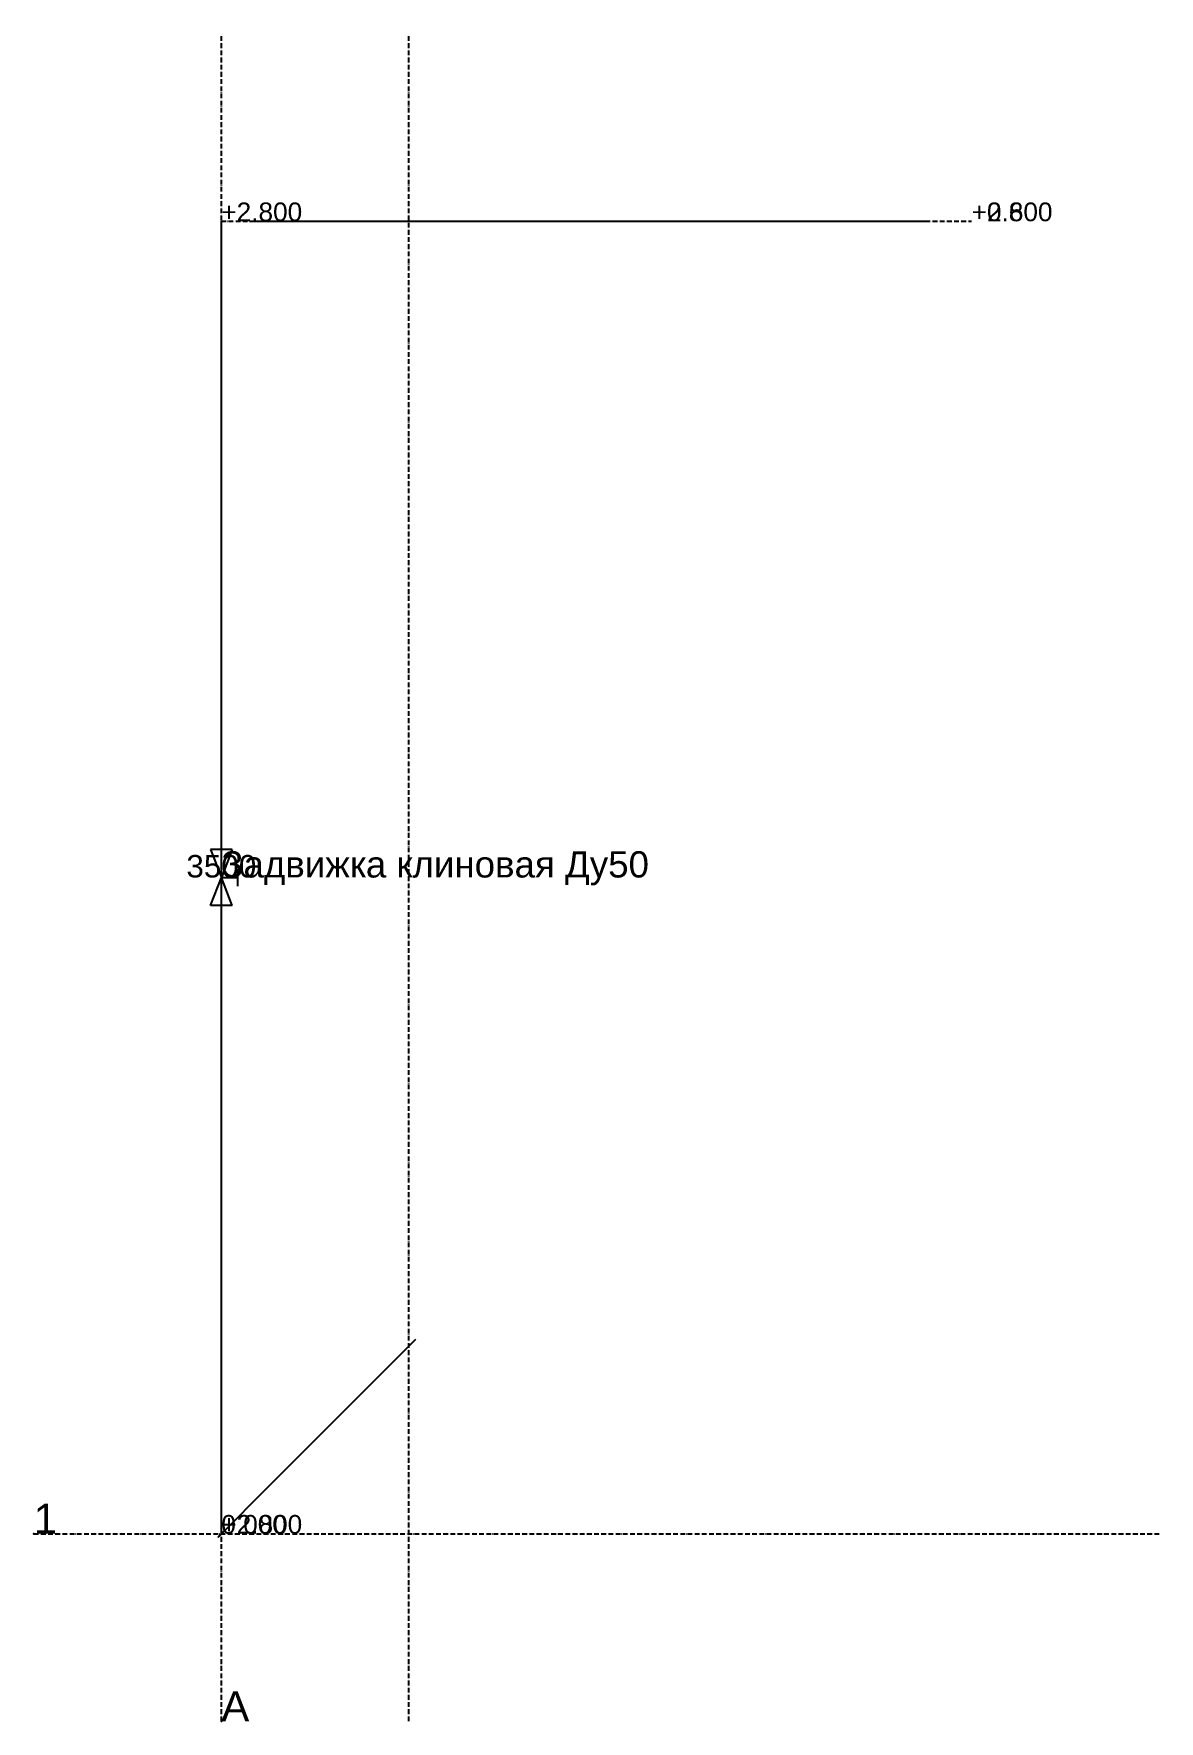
# Model space of a CAD drawing. Extents: x -500 to 2500, y -500 to 4000.
import ezdxf
from ezdxf.enums import TextEntityAlignment as Align

# ---------------------------------------------------------------- set-up
doc = ezdxf.new("R2010")
doc.units = 0
doc.linetypes.add('DASHDOT', pattern=[19.05, 12.7, -3.175, 0, -3.175])
for name, color, linetype in [('АКСО_3D_АРМАТУРА', 1, 'CONTINUOUS'), ('АКСО_АРМАТУРА', 3, 'CONTINUOUS'), ('АКСО_В1', 5, 'CONTINUOUS'), ('АКСО_ВСПОМОГАТЕЛЬНЫЕ', 4, 'DASHDOT'), ('АКСО_ВЫНОСКИ', 7, 'CONTINUOUS'), ('АКСО_ВЫНОСКИ_ТЕКСТ', 4, 'CONTINUOUS'), ('АКСО_ОСИ', 8, 'DASHDOT'), ('АКСО_ОСИ_ТЕКСТ', 7, 'CONTINUOUS'), ('АКСО_ОСИ_ТРАССЫ', 4, 'DASHDOT'), ('АКСО_ОТМЕТКИ', 2, 'CONTINUOUS'), ('АКСО_РАЗМЕРЫ', 3, 'CONTINUOUS'), ('АКСО_РАЗМЕРЫ_ТЕКСТ', 7, 'CONTINUOUS')]:
    doc.layers.add(name, color=color, linetype=linetype)
doc.styles.get("Standard").update_dxf_attribs({"font": 'arial.ttf'})

# ---------------------------------------------------------------- blocks, each defined once
blk = doc.blocks.new('CALLOUT_SHELF_1')
at = {"layer": 'АКСО_ВЫНОСКИ'}
for p, q in [((0, 0), (173.2, 180)), ((173.2, 180), (733.2, 180))]:
    blk.add_line(p, q, dxfattribs=at)
blk.add_circle((0, 0), 12, dxfattribs=at)
at = {"layer": 'АКСО_ВЫНОСКИ_ТЕКСТ'}
for s, p in [('Ø50x3.5 Сталь 20', (183.2, 195)), ('В1', (183.2, 125))]:
    blk.add_text(s, height=45, dxfattribs=at).set_placement(p)

msp = doc.modelspace()

# ---------------------------------------------------------------- linework, layer by layer
at = {"layer": 'АКСО_3D_АРМАТУРА'}
for p, q in [((28.5, 1825, 2800), (-28.5, 1825, 2800)), ((-28.5, 1825, 2800), (0, 1750, 2800)), ((28.5, 1825, 2800), (0, 1750, 2800)), ((44.175, 1727.2, 2800), (44.175, 1772.8, 2800)), ((-28.5, 1675, 2800), (0, 1750, 2800)), ((28.5, 1675, 2800), (0, 1750, 2800)), ((0, 1750, 2800), (44.175, 1750, 2800)), ((44.175, 1750, 2822.8), (44.175, 1750, 2777.2)), ((28.5, 1675, 2800), (-28.5, 1675, 2800))]:
    msp.add_line(p, q, dxfattribs=at)
at = {"layer": 'АКСО_В1'}
for p, q in [((75, 3500, 2800), (1880, 3500, 2800)), ((2000, 3500, 2680), (2000, 3500, 600)), ((0, 1825, 2800), (0, 3425, 2800)), ((0, 75, 2800), (0, 1675, 2800)), ((0, 0), (0, 0, 2725))]:
    msp.add_line(p, q, dxfattribs=at)
at = {"layer": 'АКСО_ВСПОМОГАТЕЛЬНЫЕ'}
msp.add_line((500, -500), (500, 4000), dxfattribs=at)
at = {"layer": 'АКСО_ОСИ'}
for p, q in [((0, -500), (0, 4000)), ((-500, 0), (2500, 0))]:
    msp.add_line(p, q, dxfattribs=at)
for p in [(-500, 0), (0, -500)]:
    msp.add_point(p, dxfattribs=at)
at = {"layer": 'АКСО_ОСИ_ТРАССЫ'}
for p, q in [((0, 0, 2800), (0, 3500, 2800)), ((0, 3500, 2800), (2000, 3500, 2800)), ((2000, 3500, 2800), (2000, 3500, 600)), ((0, 0), (0, 0, 2800))]:
    msp.add_line(p, q, dxfattribs=at)
at = {"layer": 'АКСО_РАЗМЕРЫ'}
msp.add_line((0, 0, 2800), (0, 3500, 2800), dxfattribs=at)

# ---------------------------------------------------------------- block references
at = {"layer": 'АКСО_ВЫНОСКИ', "extrusion": (0.707107, -0.707107, 0)}
msp.add_blockref('CALLOUT_SHELF_1', (0, 1362.5), dxfattribs=at)

# ---------------------------------------------------------------- texts
at = {"layer": 'АКСО_АРМАТУРА'}
msp.add_text('Задвижка клиновая Ду50', height=70, dxfattribs=at).set_placement((0, 1750, 2900))
at = {"layer": 'АКСО_ОСИ_ТЕКСТ'}
for s, p in [('1', (-500, 0, 50)), ('А', (0, -500, 50))]:
    msp.add_text(s, height=80, dxfattribs=at).set_placement(p)
at = {"layer": 'АКСО_ОТМЕТКИ'}
for s, p in [('+2.800', (0, 3500, 2830)), ('+2.800', (2000, 3500, 2830)), ('+0.600', (2000, 3500, 630)), ('0.000', (0, 0, 30)), ('+2.800', (0, 0, 2830))]:
    msp.add_text(s, height=50, dxfattribs=at).set_placement(p)
at = {"layer": 'АКСО_РАЗМЕРЫ_ТЕКСТ'}
msp.add_text('3500', height=60, dxfattribs=at).set_placement((0, 1750, 2850), align=Align.CENTER)

doc.saveas('drawing.dxf')
